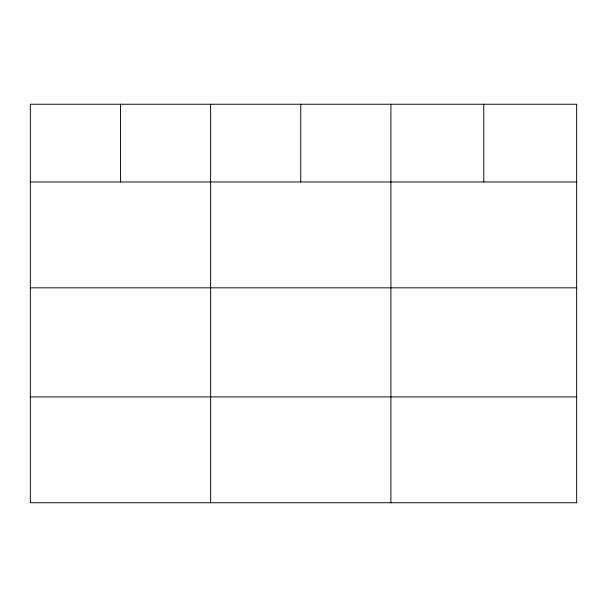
<?xml version="1.0" encoding="UTF-8"?>
<svg xmlns="http://www.w3.org/2000/svg" width="607" height="607" viewBox="0 0 607 607"><rect width="100%" height="100%" fill="white"/><g stroke="black" fill="none" stroke-linecap="round" stroke-linejoin="round"><path stroke-width="0.91" d="M30.35 181.979L576.65 181.979M30.35 287.839L576.65 287.839M30.35 396.902L576.65 396.902M483.779 104.245L483.779 181.979M390.908 104.245L390.908 502.755M300.769 104.245L300.769 181.979M210.629 104.245L210.629 502.755M120.49 104.245L120.49 181.979M576.65 104.245L30.35 104.245L30.35 502.755L576.65 502.755L576.65 104.245"/></g></svg>
